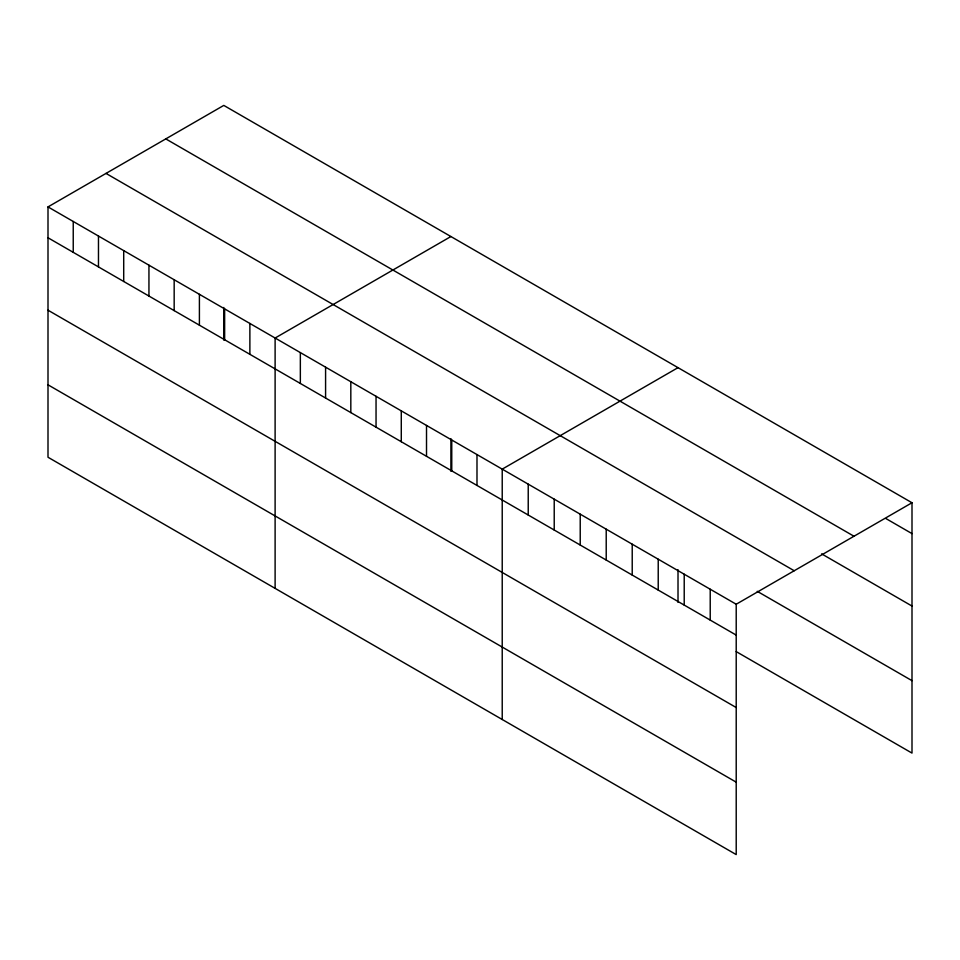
<?xml version="1.0" encoding="UTF-8"?>
<svg xmlns="http://www.w3.org/2000/svg" width="960" height="960" viewBox="0 0 960 960"><rect width="100%" height="100%" fill="white"/><g stroke="black" fill="none" stroke-linecap="round" stroke-linejoin="round"><path stroke-width="1.44" d="M48 206.904L736.212 604.236L736.212 854.592L48 457.248L48 206.904L223.788 105.408L912 502.752L912 753.096L736.2 651.6M450.9 236.532L275.112 338.028L275.112 588.372M678.012 367.656L502.224 469.14L502.224 719.496M736.212 604.236L912 502.752M885.996 518.604L912 533.616M165.78 138.9L853.992 536.244M821.616 553.86L912 606.048M106.008 173.412L794.22 570.744M757.248 591.324L912 680.664M48 237.768L736.212 635.1M48 310.2L736.212 707.532M48 384.816L736.212 782.16M710.22 589.224L710.22 620.088M684.216 574.212L684.216 605.088M678.012 569.712L678.012 602.388M658.224 559.212L658.224 590.076M632.22 544.2L632.22 575.064M606.216 529.188L606.216 560.052M580.224 514.176L580.224 545.04M554.22 499.164L554.22 530.028M528.228 484.152L528.228 515.016M476.988 454.572L476.988 485.436M451.752 440.004L451.752 470.868M450.9 438.6L450.9 471.264M426.516 425.436L426.516 456.3M401.28 410.868L401.28 441.732M376.044 396.3L376.044 427.164M350.82 381.732L350.82 412.596M325.584 367.164L325.584 398.028M300.348 352.596L300.348 383.46M249.876 323.448L249.876 354.312M224.64 308.88L224.64 339.744M223.788 307.476L223.788 340.14M199.404 294.312L199.404 325.176M174.168 279.744L174.168 310.608M148.944 265.176L148.944 296.04M123.708 250.608L123.708 281.472M98.472 236.04L98.472 266.904M73.236 221.472L73.236 252.336"/></g></svg>
